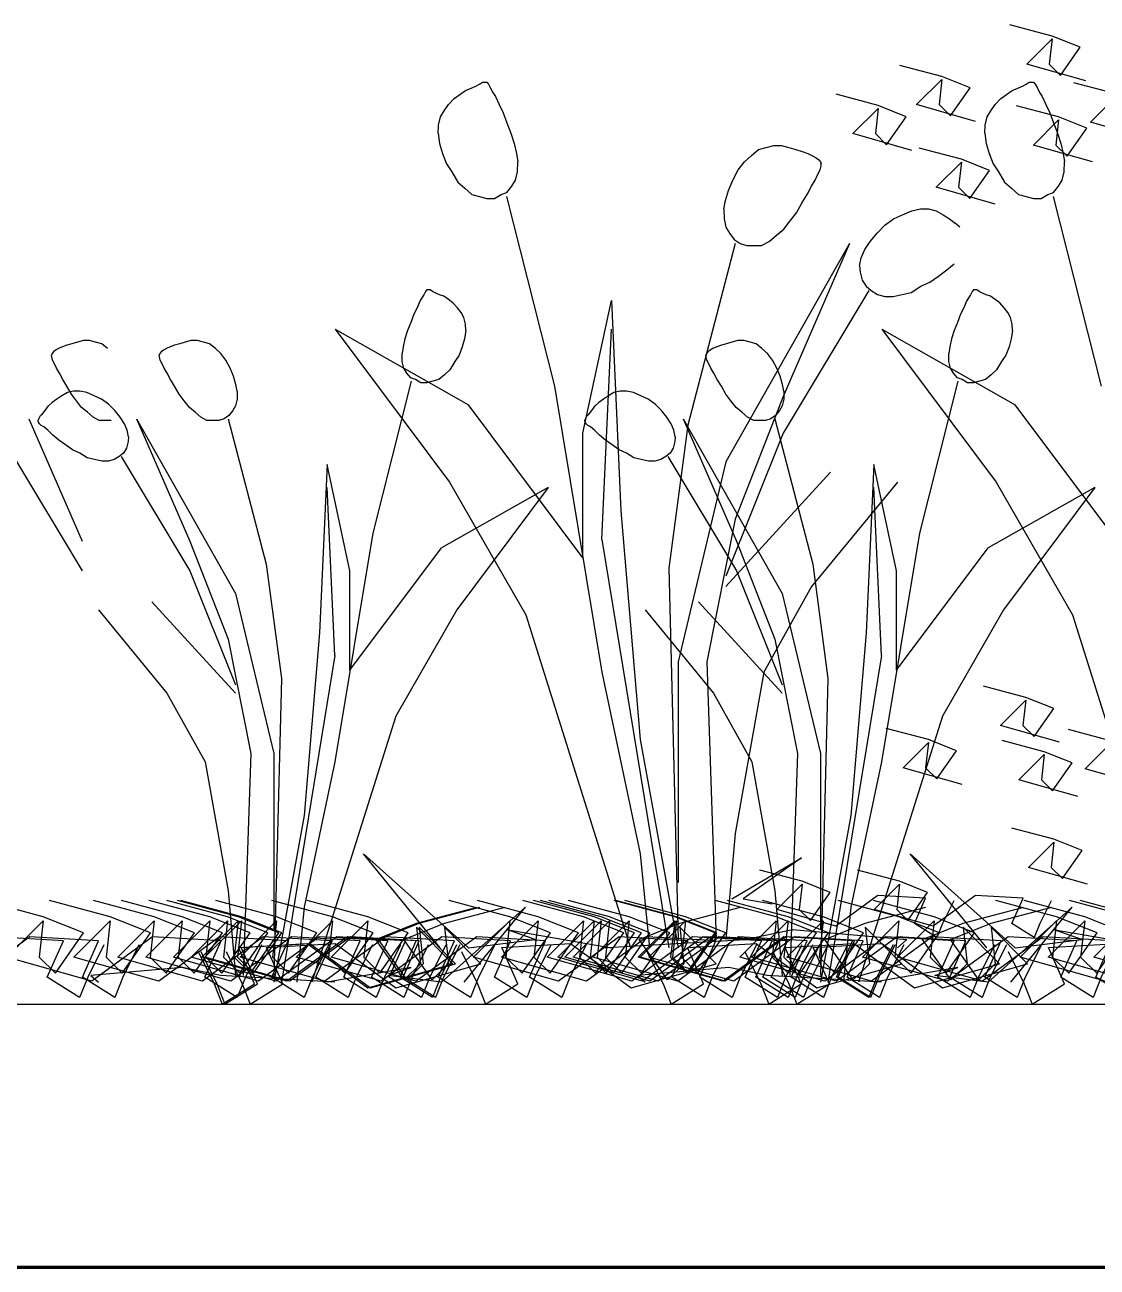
# Model space of a CAD drawing. Header units: metres. Extents: x -109 to 591, y -5 to 592.
# Drawn here: x 485.0222 to 485.4296, y 6.5749 to 7.0471 of the extents above; entities that cross this region are included whole.
import ezdxf

# ---------------------------------------------------------------- set-up
doc = ezdxf.new("R2010")
doc.units = ezdxf.units.M
doc.header["$LTSCALE"] = 0.03
doc.layers.add('Areas verdes', color=74, linetype='Continuous')
doc.layers.add('Muro', color=7, linetype='Continuous', lineweight=70)
doc.layers.add('Muro bajo', color=7, linetype='Continuous', lineweight=30)

msp = doc.modelspace()

# ---------------------------------------------------------------- linework, layer by layer
at = {"layer": 'Areas verdes', "color": 6, "linetype": 'Continuous'}
for p, q in [((485.18745, 7.02066), (485.18962, 7.02221)), ((485.18962, 7.02221), (485.19171, 7.02299)), ((485.19171, 7.02299), (485.1935, 7.02377)), ((485.1935, 7.02377), (485.19497, 7.02454)), ((485.19497, 7.02454), (485.19606, 7.02532)), ((485.19606, 7.02532), (485.19699, 7.02532)), ((485.19699, 7.02532), (485.19769, 7.02532)), ((485.19769, 7.02532), (485.19839, 7.02454)), ((485.19839, 7.02454), (485.19916, 7.02299)), ((485.19916, 7.02299), (485.20002, 7.02144)), ((485.39518, 7.02066), (485.39735, 7.02221)), ((485.39735, 7.02221), (485.39945, 7.02299)), ((485.39945, 7.02299), (485.40123, 7.02377)), ((485.40123, 7.02377), (485.40271, 7.02454)), ((485.40271, 7.02454), (485.40379, 7.02532)), ((485.40379, 7.02532), (485.40472, 7.02532)), ((485.40472, 7.02532), (485.40542, 7.02532)), ((485.40542, 7.02532), (485.40612, 7.02454)), ((485.40612, 7.02454), (485.4069, 7.02299)), ((485.4069, 7.02299), (485.40775, 7.02144)), ((485.18318, 7.01678), (485.18527, 7.01911)), ((485.18527, 7.01911), (485.18745, 7.02066)), ((485.20002, 7.02144), (485.20102, 7.01989)), ((485.20102, 7.01989), (485.20234, 7.01678)), ((485.39091, 7.01678), (485.39301, 7.01911)), ((485.39301, 7.01911), (485.39518, 7.02066)), ((485.40775, 7.02144), (485.40876, 7.01989)), ((485.40876, 7.01989), (485.41008, 7.01678)), ((485.18007, 7.01213), (485.18147, 7.01445)), ((485.18147, 7.01445), (485.18318, 7.01678)), ((485.20234, 7.01678), (485.2039, 7.01368)), ((485.2039, 7.01368), (485.20537, 7.0098)), ((485.38781, 7.01213), (485.3892, 7.01445)), ((485.3892, 7.01445), (485.39091, 7.01678)), ((485.41008, 7.01678), (485.41163, 7.01368)), ((485.41163, 7.01368), (485.4131, 7.0098)), ((485.17922, 7.00592), (485.17938, 7.00902)), ((485.17938, 7.00902), (485.18007, 7.01213)), ((485.20537, 7.0098), (485.20684, 7.00592)), ((485.38695, 7.00592), (485.38711, 7.00902)), ((485.38711, 7.00902), (485.38781, 7.01213)), ((485.4131, 7.0098), (485.41458, 7.00592)), ((485.17922, 7.00592), (485.17976, 7.00204)), ((485.20684, 7.00592), (485.20809, 7.00204)), ((485.38695, 7.00592), (485.3875, 7.00204)), ((485.41458, 7.00592), (485.41582, 7.00204)), ((485.17976, 7.00204), (485.18085, 6.99816)), ((485.18085, 6.99816), (485.1824, 6.99428)), ((485.20809, 7.00204), (485.20902, 6.99816)), ((485.20902, 6.99816), (485.20948, 6.99506)), ((485.29817, 6.99738), (485.30096, 6.99971)), ((485.30096, 6.99971), (485.30383, 7.00049)), ((485.30383, 7.00049), (485.30678, 7.00126)), ((485.30678, 7.00126), (485.30965, 7.00126)), ((485.30965, 7.00126), (485.31245, 7.00049)), ((485.31245, 7.00049), (485.31508, 6.99971)), ((485.31508, 6.99971), (485.31749, 6.99894)), ((485.31749, 6.99894), (485.31966, 6.99816)), ((485.31966, 6.99816), (485.32145, 6.99738)), ((485.3875, 7.00204), (485.38858, 6.99816)), ((485.38858, 6.99816), (485.39014, 6.99428)), ((485.41582, 7.00204), (485.41675, 6.99816)), ((485.41675, 6.99816), (485.41722, 6.99506)), ((485.1824, 6.99428), (485.18442, 6.99118)), ((485.2094, 6.99118), (485.20948, 6.99506)), ((485.2932, 6.99195), (485.29561, 6.99506)), ((485.29561, 6.99506), (485.29817, 6.99738)), ((485.32145, 6.99738), (485.32284, 6.99661)), ((485.32284, 6.99661), (485.32393, 6.99583)), ((485.32393, 6.99583), (485.32455, 6.99506)), ((485.32432, 6.99195), (485.32471, 6.99351)), ((485.32455, 6.99506), (485.32478, 6.99428)), ((485.32471, 6.99351), (485.32478, 6.99428)), ((485.39014, 6.99428), (485.39215, 6.99118)), ((485.41714, 6.99118), (485.41722, 6.99506)), ((485.18442, 6.99118), (485.18675, 6.9873)), ((485.20863, 6.98807), (485.2094, 6.99118)), ((485.29119, 6.98807), (485.2932, 6.99195)), ((485.32246, 6.98807), (485.32354, 6.9904)), ((485.32354, 6.9904), (485.32432, 6.99195)), ((485.39215, 6.99118), (485.39448, 6.9873)), ((485.41636, 6.98807), (485.41714, 6.99118)), ((485.18675, 6.9873), (485.18931, 6.98497)), ((485.18931, 6.98497), (485.19202, 6.98264)), ((485.20537, 6.98342), (485.20723, 6.98575)), ((485.20723, 6.98575), (485.20863, 6.98807)), ((485.28839, 6.98031), (485.28956, 6.98419)), ((485.28956, 6.98419), (485.29119, 6.98807)), ((485.31943, 6.98264), (485.32106, 6.98575)), ((485.32106, 6.98575), (485.32246, 6.98807)), ((485.39448, 6.9873), (485.39704, 6.98497)), ((485.39704, 6.98497), (485.39976, 6.98264)), ((485.4131, 6.98342), (485.41497, 6.98575)), ((485.41497, 6.98575), (485.41636, 6.98807)), ((485.19202, 6.98264), (485.19489, 6.98187)), ((485.19489, 6.98187), (485.19777, 6.98109)), ((485.19777, 6.98109), (485.20056, 6.98109)), ((485.20056, 6.98109), (485.20312, 6.98264)), ((485.20312, 6.98264), (485.20537, 6.98342)), ((485.28777, 6.97721), (485.28839, 6.98031)), ((485.31532, 6.97566), (485.31749, 6.97954)), ((485.31749, 6.97954), (485.31943, 6.98264)), ((485.39976, 6.98264), (485.40263, 6.98187)), ((485.40263, 6.98187), (485.4055, 6.98109)), ((485.4055, 6.98109), (485.40829, 6.98109)), ((485.40829, 6.98109), (485.41085, 6.98264)), ((485.41085, 6.98264), (485.4131, 6.98342)), ((485.28777, 6.97721), (485.28785, 6.97333)), ((485.31299, 6.97256), (485.31532, 6.97566)), ((485.35225, 6.97333), (485.35567, 6.97488)), ((485.35567, 6.97488), (485.35916, 6.97643)), ((485.35916, 6.97643), (485.36249, 6.97721)), ((485.36249, 6.97721), (485.3656, 6.97721)), ((485.3656, 6.97721), (485.36847, 6.97643)), ((485.36847, 6.97643), (485.37111, 6.97488)), ((485.37111, 6.97488), (485.37351, 6.97333)), ((485.28785, 6.97333), (485.28855, 6.97023)), ((485.28855, 6.97023), (485.28987, 6.9679)), ((485.31051, 6.96945), (485.31299, 6.97256)), ((485.34597, 6.9679), (485.34891, 6.971)), ((485.34891, 6.971), (485.35225, 6.97333)), ((485.37351, 6.97333), (485.37561, 6.97178)), ((485.37739, 6.97023), (485.37561, 6.97178)), ((485.28987, 6.9679), (485.29173, 6.96557)), ((485.29173, 6.96557), (485.29398, 6.96402)), ((485.305, 6.9648), (485.30779, 6.96712)), ((485.30779, 6.96712), (485.31051, 6.96945)), ((485.34341, 6.9648), (485.34597, 6.9679)), ((485.29398, 6.96402), (485.29654, 6.96324)), ((485.29654, 6.96324), (485.29926, 6.96324)), ((485.29926, 6.96324), (485.30213, 6.96324)), ((485.30213, 6.96324), (485.305, 6.9648)), ((485.33999, 6.95859), (485.34131, 6.96169)), ((485.34131, 6.96169), (485.34341, 6.9648)), ((485.33937, 6.95549), (485.33999, 6.95859)), ((485.3725, 6.95393), (485.3753, 6.95626)), ((485.33937, 6.95549), (485.3396, 6.95316)), ((485.3396, 6.95316), (485.34038, 6.95005)), ((485.36606, 6.94928), (485.3694, 6.95161)), ((485.3694, 6.95161), (485.3725, 6.95393)), ((485.17492, 6.94641), (485.17436, 6.94579)), ((485.17548, 6.94641), (485.17492, 6.94641)), ((485.17623, 6.94641), (485.17548, 6.94641)), ((485.1771, 6.94579), (485.17623, 6.94641)), ((485.34038, 6.95005), (485.34185, 6.94773)), ((485.34185, 6.94773), (485.34379, 6.94617)), ((485.34379, 6.94617), (485.3462, 6.94462)), ((485.359, 6.9454), (485.36257, 6.94773)), ((485.36257, 6.94773), (485.36606, 6.94928)), ((485.38266, 6.94641), (485.3821, 6.94579)), ((485.38322, 6.94641), (485.38266, 6.94641)), ((485.38396, 6.94641), (485.38322, 6.94641)), ((485.38483, 6.94579), (485.38396, 6.94641)), ((485.17225, 6.94206), (485.1712, 6.93958)), ((485.17306, 6.9433), (485.17225, 6.94206)), ((485.17374, 6.94454), (485.17306, 6.9433)), ((485.17436, 6.94579), (485.17374, 6.94454)), ((485.17828, 6.94516), (485.1771, 6.94579)), ((485.1797, 6.94454), (485.17828, 6.94516)), ((485.18138, 6.94392), (485.1797, 6.94454)), ((485.18312, 6.94268), (485.18138, 6.94392)), ((485.18485, 6.94144), (485.18312, 6.94268)), ((485.18653, 6.93958), (485.18485, 6.94144)), ((485.3462, 6.94462), (485.34899, 6.94385)), ((485.34899, 6.94385), (485.3521, 6.94385)), ((485.3521, 6.94385), (485.35551, 6.94462)), ((485.35551, 6.94462), (485.359, 6.9454)), ((485.37999, 6.94206), (485.37893, 6.93958)), ((485.38079, 6.9433), (485.37999, 6.94206)), ((485.38148, 6.94454), (485.38079, 6.9433)), ((485.3821, 6.94579), (485.38148, 6.94454)), ((485.38601, 6.94516), (485.38483, 6.94579)), ((485.38744, 6.94454), (485.38601, 6.94516)), ((485.38911, 6.94392), (485.38744, 6.94454)), ((485.39085, 6.94268), (485.38911, 6.94392)), ((485.39259, 6.94144), (485.39085, 6.94268)), ((485.39426, 6.93958), (485.39259, 6.94144)), ((485.16996, 6.93709), (485.16878, 6.93399)), ((485.1712, 6.93958), (485.16996, 6.93709)), ((485.1879, 6.93772), (485.18653, 6.93958)), ((485.18901, 6.93585), (485.1879, 6.93772)), ((485.37769, 6.93709), (485.37651, 6.93399)), ((485.37893, 6.93958), (485.37769, 6.93709)), ((485.39563, 6.93772), (485.39426, 6.93958)), ((485.39675, 6.93585), (485.39563, 6.93772)), ((485.16878, 6.93399), (485.1676, 6.93089)), ((485.18957, 6.93337), (485.18901, 6.93585)), ((485.1897, 6.93089), (485.18957, 6.93337)), ((485.37651, 6.93399), (485.37533, 6.93089)), ((485.39731, 6.93337), (485.39675, 6.93585)), ((485.39743, 6.93089), (485.39731, 6.93337)), ((485.16661, 6.92778), (485.16586, 6.92468)), ((485.1676, 6.93089), (485.16661, 6.92778)), ((485.18926, 6.92778), (485.18839, 6.92468)), ((485.1897, 6.93089), (485.18926, 6.92778)), ((485.37434, 6.92778), (485.37359, 6.92468)), ((485.37533, 6.93089), (485.37434, 6.92778)), ((485.397, 6.92778), (485.39613, 6.92468)), ((485.39743, 6.93089), (485.397, 6.92778)), ((485.03299, 6.92282), (485.03249, 6.9222)), ((485.03386, 6.92344), (485.03299, 6.92282)), ((485.03497, 6.92406), (485.03386, 6.92344)), ((485.0364, 6.92468), (485.03497, 6.92406)), ((485.03814, 6.9253), (485.0364, 6.92468)), ((485.04006, 6.92592), (485.03814, 6.9253)), ((485.04217, 6.92654), (485.04006, 6.92592)), ((485.04441, 6.92716), (485.04217, 6.92654)), ((485.0467, 6.92716), (485.04441, 6.92716)), ((485.04906, 6.92654), (485.0467, 6.92716)), ((485.05136, 6.92592), (485.04906, 6.92654)), ((485.05359, 6.92406), (485.05136, 6.92592)), ((485.07393, 6.92282), (485.07343, 6.9222)), ((485.0748, 6.92344), (485.07393, 6.92282)), ((485.07592, 6.92406), (485.0748, 6.92344)), ((485.07734, 6.92468), (485.07592, 6.92406)), ((485.07908, 6.9253), (485.07734, 6.92468)), ((485.08101, 6.92592), (485.07908, 6.9253)), ((485.08312, 6.92654), (485.08101, 6.92592)), ((485.08535, 6.92716), (485.08312, 6.92654)), ((485.08765, 6.92716), (485.08535, 6.92716)), ((485.09001, 6.92654), (485.08765, 6.92716)), ((485.0923, 6.92592), (485.09001, 6.92654)), ((485.09454, 6.92406), (485.0923, 6.92592)), ((485.09659, 6.9222), (485.09454, 6.92406)), ((485.16586, 6.92468), (485.16549, 6.9222)), ((485.18839, 6.92468), (485.18715, 6.92158)), ((485.28166, 6.92282), (485.28117, 6.9222)), ((485.28253, 6.92344), (485.28166, 6.92282)), ((485.28365, 6.92406), (485.28253, 6.92344)), ((485.28508, 6.92468), (485.28365, 6.92406)), ((485.28682, 6.9253), (485.28508, 6.92468)), ((485.28874, 6.92592), (485.28682, 6.9253)), ((485.29085, 6.92654), (485.28874, 6.92592)), ((485.29308, 6.92716), (485.29085, 6.92654)), ((485.29538, 6.92716), (485.29308, 6.92716)), ((485.29774, 6.92654), (485.29538, 6.92716)), ((485.30004, 6.92592), (485.29774, 6.92654)), ((485.30227, 6.92406), (485.30004, 6.92592)), ((485.30432, 6.9222), (485.30227, 6.92406)), ((485.37359, 6.92468), (485.37322, 6.9222)), ((485.39613, 6.92468), (485.39489, 6.92158)), ((485.03249, 6.9222), (485.0323, 6.92158)), ((485.03237, 6.92096), (485.0323, 6.92158)), ((485.03268, 6.91971), (485.03237, 6.92096)), ((485.0333, 6.91847), (485.03268, 6.91971)), ((485.03417, 6.91661), (485.0333, 6.91847)), ((485.07343, 6.9222), (485.07325, 6.92158)), ((485.07331, 6.92096), (485.07325, 6.92158)), ((485.07362, 6.91971), (485.07331, 6.92096)), ((485.07424, 6.91847), (485.07362, 6.91971)), ((485.07511, 6.91661), (485.07424, 6.91847)), ((485.09851, 6.91971), (485.09659, 6.9222)), ((485.10012, 6.91661), (485.09851, 6.91971)), ((485.16555, 6.91909), (485.16549, 6.9222)), ((485.16617, 6.91661), (485.16555, 6.91909)), ((485.18554, 6.91909), (485.18368, 6.91599)), ((485.18715, 6.92158), (485.18554, 6.91909)), ((485.28117, 6.9222), (485.28098, 6.92158)), ((485.28104, 6.92096), (485.28098, 6.92158)), ((485.28135, 6.91971), (485.28104, 6.92096)), ((485.28197, 6.91847), (485.28135, 6.91971)), ((485.28284, 6.91661), (485.28197, 6.91847)), ((485.30624, 6.91971), (485.30432, 6.9222)), ((485.30786, 6.91661), (485.30624, 6.91971)), ((485.37328, 6.91909), (485.37322, 6.9222)), ((485.3739, 6.91661), (485.37328, 6.91909)), ((485.39327, 6.91909), (485.39141, 6.91599)), ((485.39489, 6.92158), (485.39327, 6.91909)), ((485.03528, 6.91475), (485.03417, 6.91661)), ((485.03659, 6.91227), (485.03528, 6.91475)), ((485.07623, 6.91475), (485.07511, 6.91661)), ((485.07753, 6.91227), (485.07623, 6.91475)), ((485.10143, 6.91351), (485.10012, 6.91661)), ((485.10236, 6.9104), (485.10143, 6.91351)), ((485.16729, 6.91475), (485.16617, 6.91661)), ((485.16878, 6.91289), (485.16729, 6.91475)), ((485.18163, 6.91413), (485.17945, 6.91227)), ((485.18368, 6.91599), (485.18163, 6.91413)), ((485.28396, 6.91475), (485.28284, 6.91661)), ((485.28526, 6.91227), (485.28396, 6.91475)), ((485.30916, 6.91351), (485.30786, 6.91661)), ((485.31009, 6.9104), (485.30916, 6.91351)), ((485.37502, 6.91475), (485.3739, 6.91661)), ((485.37651, 6.91289), (485.37502, 6.91475)), ((485.38936, 6.91413), (485.38719, 6.91227)), ((485.39141, 6.91599), (485.38936, 6.91413)), ((485.03814, 6.90978), (485.03659, 6.91227)), ((485.03988, 6.90668), (485.03814, 6.90978)), ((485.07908, 6.90978), (485.07753, 6.91227)), ((485.08082, 6.90668), (485.07908, 6.90978)), ((485.10286, 6.90792), (485.10236, 6.9104)), ((485.17058, 6.91227), (485.16878, 6.91289)), ((485.17263, 6.91102), (485.17058, 6.91227)), ((485.17486, 6.91102), (485.17263, 6.91102)), ((485.17716, 6.91164), (485.17486, 6.91102)), ((485.17945, 6.91227), (485.17716, 6.91164)), ((485.28682, 6.90978), (485.28526, 6.91227)), ((485.28855, 6.90668), (485.28682, 6.90978)), ((485.31059, 6.90792), (485.31009, 6.9104)), ((485.37831, 6.91227), (485.37651, 6.91289)), ((485.38036, 6.91102), (485.37831, 6.91227)), ((485.38259, 6.91102), (485.38036, 6.91102)), ((485.38489, 6.91164), (485.38259, 6.91102)), ((485.38719, 6.91227), (485.38489, 6.91164)), ((485.03426, 6.90482), (485.03259, 6.90357)), ((485.03619, 6.90606), (485.03426, 6.90482)), ((485.0383, 6.9073), (485.03619, 6.90606)), ((485.0406, 6.90792), (485.0383, 6.9073)), ((485.04174, 6.9042), (485.03988, 6.90668)), ((485.04308, 6.90792), (485.0406, 6.90792)), ((485.04373, 6.90171), (485.04174, 6.9042)), ((485.04575, 6.9073), (485.04308, 6.90792)), ((485.04854, 6.90606), (485.04575, 6.9073)), ((485.05127, 6.90482), (485.04854, 6.90606)), ((485.05394, 6.90295), (485.05127, 6.90482)), ((485.08268, 6.9042), (485.08082, 6.90668)), ((485.08467, 6.90171), (485.08268, 6.9042)), ((485.10279, 6.90482), (485.10223, 6.90233)), ((485.10286, 6.90792), (485.10279, 6.90482)), ((485.242, 6.90482), (485.24032, 6.90357)), ((485.24392, 6.90606), (485.242, 6.90482)), ((485.24603, 6.9073), (485.24392, 6.90606)), ((485.24833, 6.90792), (485.24603, 6.9073)), ((485.25081, 6.90792), (485.24833, 6.90792)), ((485.25348, 6.9073), (485.25081, 6.90792)), ((485.25627, 6.90606), (485.25348, 6.9073)), ((485.25901, 6.90482), (485.25627, 6.90606)), ((485.26168, 6.90295), (485.25901, 6.90482)), ((485.29042, 6.9042), (485.28855, 6.90668)), ((485.2924, 6.90171), (485.29042, 6.9042)), ((485.31053, 6.90482), (485.30997, 6.90233)), ((485.31059, 6.90792), (485.31053, 6.90482)), ((485.02806, 6.89861), (485.02886, 6.89923)), ((485.02886, 6.89923), (485.02986, 6.90047)), ((485.02986, 6.90047), (485.03116, 6.90233)), ((485.03116, 6.90233), (485.03259, 6.90357)), ((485.0459, 6.89985), (485.04373, 6.90171)), ((485.04813, 6.89799), (485.0459, 6.89985)), ((485.0563, 6.90047), (485.05394, 6.90295)), ((485.05835, 6.89799), (485.0563, 6.90047)), ((485.08684, 6.89985), (485.08467, 6.90171)), ((485.08908, 6.89799), (485.08684, 6.89985)), ((485.10118, 6.90047), (485.09969, 6.89861)), ((485.10223, 6.90233), (485.10118, 6.90047)), ((485.23579, 6.89861), (485.2366, 6.89923)), ((485.2366, 6.89923), (485.23759, 6.90047)), ((485.23759, 6.90047), (485.23889, 6.90233)), ((485.23889, 6.90233), (485.24032, 6.90357)), ((485.26403, 6.90047), (485.26168, 6.90295)), ((485.26608, 6.89799), (485.26403, 6.90047)), ((485.29457, 6.89985), (485.2924, 6.90171)), ((485.29681, 6.89799), (485.29457, 6.89985)), ((485.30891, 6.90047), (485.30742, 6.89861)), ((485.30997, 6.90233), (485.30891, 6.90047)), ((485.02725, 6.89675), (485.0275, 6.89737)), ((485.02731, 6.89613), (485.02725, 6.89675)), ((485.02768, 6.89551), (485.02731, 6.89613)), ((485.0275, 6.89737), (485.02806, 6.89861)), ((485.02837, 6.89488), (485.02768, 6.89551)), ((485.02942, 6.89426), (485.02837, 6.89488)), ((485.03091, 6.89302), (485.02942, 6.89426)), ((485.05043, 6.89675), (485.04813, 6.89799)), ((485.05273, 6.89675), (485.05043, 6.89675)), ((485.0549, 6.89675), (485.05273, 6.89675)), ((485.06002, 6.89551), (485.05835, 6.89799)), ((485.06108, 6.89302), (485.06002, 6.89551)), ((485.09137, 6.89675), (485.08908, 6.89799)), ((485.09367, 6.89675), (485.09137, 6.89675)), ((485.09584, 6.89675), (485.09367, 6.89675)), ((485.09789, 6.89737), (485.09584, 6.89675)), ((485.09969, 6.89861), (485.09789, 6.89737)), ((485.23498, 6.89675), (485.23523, 6.89737)), ((485.23505, 6.89613), (485.23498, 6.89675)), ((485.23542, 6.89551), (485.23505, 6.89613)), ((485.23523, 6.89737), (485.23579, 6.89861)), ((485.2361, 6.89488), (485.23542, 6.89551)), ((485.23716, 6.89426), (485.2361, 6.89488)), ((485.23865, 6.89302), (485.23716, 6.89426)), ((485.26776, 6.89551), (485.26608, 6.89799)), ((485.26881, 6.89302), (485.26776, 6.89551)), ((485.29911, 6.89675), (485.29681, 6.89799)), ((485.3014, 6.89675), (485.29911, 6.89675)), ((485.30358, 6.89675), (485.3014, 6.89675)), ((485.30562, 6.89737), (485.30358, 6.89675)), ((485.30742, 6.89861), (485.30562, 6.89737)), ((485.03284, 6.89116), (485.03091, 6.89302)), ((485.03507, 6.8893), (485.03284, 6.89116)), ((485.06158, 6.89054), (485.06108, 6.89302)), ((485.06158, 6.89054), (485.06139, 6.88868)), ((485.24057, 6.89116), (485.23865, 6.89302)), ((485.2428, 6.8893), (485.24057, 6.89116)), ((485.26931, 6.89054), (485.26881, 6.89302)), ((485.26931, 6.89054), (485.26912, 6.88868)), ((485.03755, 6.88744), (485.03507, 6.8893)), ((485.04022, 6.88557), (485.03755, 6.88744)), ((485.04302, 6.88433), (485.04022, 6.88557)), ((485.06077, 6.88619), (485.05959, 6.88433)), ((485.06139, 6.88868), (485.06077, 6.88619)), ((485.24529, 6.88744), (485.2428, 6.8893)), ((485.24796, 6.88557), (485.24529, 6.88744)), ((485.25075, 6.88433), (485.24796, 6.88557)), ((485.2685, 6.88619), (485.26732, 6.88433)), ((485.26912, 6.88868), (485.2685, 6.88619)), ((485.04587, 6.88247), (485.04302, 6.88433)), ((485.04866, 6.88185), (485.04587, 6.88247)), ((485.0514, 6.88123), (485.04866, 6.88185)), ((485.05388, 6.88123), (485.0514, 6.88123)), ((485.05611, 6.88185), (485.05388, 6.88123)), ((485.05804, 6.88309), (485.05611, 6.88185)), ((485.05959, 6.88433), (485.05804, 6.88309)), ((485.25361, 6.88247), (485.25075, 6.88433)), ((485.2564, 6.88185), (485.25361, 6.88247)), ((485.25913, 6.88123), (485.2564, 6.88185)), ((485.26161, 6.88123), (485.25913, 6.88123)), ((485.26385, 6.88185), (485.26161, 6.88123)), ((485.26577, 6.88309), (485.26385, 6.88185)), ((485.26732, 6.88433), (485.26577, 6.88309))]:
    msp.add_line(p, q, dxfattribs=at)
at = {"layer": 'Areas verdes', "linetype": 'Continuous'}
for p, q in [((485.20521, 6.98187), (485.22337, 6.90971)), ((485.41295, 6.98187), (485.4311, 6.90971)), ((485.29212, 6.96402), (485.27404, 6.89496)), ((485.33557, 6.96402), (485.28855, 6.881)), ((485.33557, 6.96402), (485.31027, 6.90583)), ((485.34286, 6.94617), (485.31027, 6.89186)), ((485.23423, 6.89186), (485.2451, 6.94229)), ((485.2451, 6.94229), (485.24867, 6.86237)), ((485.14004, 6.93143), (485.19078, 6.90272)), ((485.14004, 6.93143), (485.18349, 6.87324)), ((485.24145, 6.85151), (485.2451, 6.93143)), ((485.34777, 6.93143), (485.39852, 6.90272)), ((485.34777, 6.93143), (485.39122, 6.87324)), ((485.1689, 6.91164), (485.15438, 6.85392)), ((485.22337, 6.90971), (485.24145, 6.80108)), ((485.37664, 6.91164), (485.36211, 6.85392)), ((485.31027, 6.90583), (485.29212, 6.85927)), ((485.23423, 6.84453), (485.19078, 6.90272)), ((485.44197, 6.84453), (485.39852, 6.90272)), ((485.02368, 6.89737), (485.04391, 6.85081)), ((485.06462, 6.89737), (485.08485, 6.85081)), ((485.06462, 6.89737), (485.10223, 6.83095)), ((485.09938, 6.89737), (485.11384, 6.84212)), ((485.27404, 6.89496), (485.26682, 6.84065)), ((485.27235, 6.89737), (485.29259, 6.85081)), ((485.27235, 6.89737), (485.30997, 6.83095)), ((485.30711, 6.89737), (485.32158, 6.84212)), ((485.23423, 6.84453), (485.23423, 6.89186)), ((485.31027, 6.89186), (485.28855, 6.83754)), ((485.01784, 6.88309), (485.04391, 6.83964)), ((485.05878, 6.88309), (485.08485, 6.83964)), ((485.137, 6.87999), (485.13414, 6.81605)), ((485.14569, 6.83964), (485.137, 6.87999)), ((485.26652, 6.88309), (485.29259, 6.83964)), ((485.28855, 6.881), (485.27039, 6.80496)), ((485.34473, 6.87999), (485.34187, 6.81605)), ((485.35342, 6.83964), (485.34473, 6.87999)), ((485.28855, 6.83367), (485.32835, 6.87712)), ((485.13991, 6.80736), (485.137, 6.8713)), ((485.22104, 6.8713), (485.18045, 6.84833)), ((485.18349, 6.87324), (485.21251, 6.8228)), ((485.22104, 6.8713), (485.18628, 6.82474)), ((485.35373, 6.87324), (485.32114, 6.83367)), ((485.34765, 6.80736), (485.34473, 6.8713)), ((485.42878, 6.8713), (485.38818, 6.84833)), ((485.39122, 6.87324), (485.42024, 6.8228)), ((485.42878, 6.8713), (485.39402, 6.82474)), ((485.24867, 6.86237), (485.25596, 6.77547)), ((485.29212, 6.85927), (485.28125, 6.80496)), ((485.15438, 6.85392), (485.13991, 6.76701)), ((485.36211, 6.85392), (485.34765, 6.76701)), ((485.08485, 6.85081), (485.09938, 6.81357)), ((485.14569, 6.80177), (485.18045, 6.84833)), ((485.24145, 6.85151), (485.26682, 6.69633)), ((485.29259, 6.85081), (485.30711, 6.81357)), ((485.35342, 6.80177), (485.38818, 6.84833)), ((485.08485, 6.83964), (485.10223, 6.79619)), ((485.11384, 6.84212), (485.11962, 6.79867)), ((485.14569, 6.80177), (485.14569, 6.83964)), ((485.26682, 6.84065), (485.27039, 6.69943)), ((485.29259, 6.83964), (485.30997, 6.79619)), ((485.32158, 6.84212), (485.32735, 6.79867)), ((485.35342, 6.80177), (485.35342, 6.83964)), ((485.32114, 6.83367), (485.30298, 6.80108)), ((485.10223, 6.83095), (485.11676, 6.77012)), ((485.30997, 6.83095), (485.32449, 6.77012)), ((485.05009, 6.82474), (485.07616, 6.79308)), ((485.10223, 6.79308), (485.07039, 6.82784)), ((485.18628, 6.82474), (485.16307, 6.78439)), ((485.25783, 6.82474), (485.2839, 6.79308)), ((485.30997, 6.79308), (485.27812, 6.82784)), ((485.39402, 6.82474), (485.3708, 6.78439)), ((485.21251, 6.8228), (485.25231, 6.69633)), ((485.42024, 6.8228), (485.46005, 6.69633)), ((485.13414, 6.81605), (485.12831, 6.74653)), ((485.34187, 6.81605), (485.33604, 6.74653)), ((485.09938, 6.81357), (485.10807, 6.77012)), ((485.30711, 6.81357), (485.3158, 6.77012)), ((485.13991, 6.80736), (485.11962, 6.68321)), ((485.27039, 6.80496), (485.27039, 6.72116)), ((485.28125, 6.80496), (485.2849, 6.69943)), ((485.34765, 6.80736), (485.32735, 6.68321)), ((485.24145, 6.80108), (485.25596, 6.73202)), ((485.30298, 6.80108), (485.29212, 6.73978)), ((485.11962, 6.79867), (485.11676, 6.6857)), ((485.32735, 6.79867), (485.32449, 6.6857)), ((485.07616, 6.79308), (485.09069, 6.76701)), ((485.2839, 6.79308), (485.29842, 6.76701)), ((485.16307, 6.78439), (485.13122, 6.68321)), ((485.3708, 6.78439), (485.33896, 6.68321)), ((485.25596, 6.77547), (485.27039, 6.69633)), ((485.09069, 6.76701), (485.09938, 6.71797)), ((485.10807, 6.77012), (485.10515, 6.6857)), ((485.11676, 6.77012), (485.11676, 6.70308)), ((485.13991, 6.76701), (485.12831, 6.71177)), ((485.29842, 6.76701), (485.30711, 6.71797)), ((485.3158, 6.77012), (485.31289, 6.6857)), ((485.32449, 6.77012), (485.32449, 6.70308)), ((485.34765, 6.76701), (485.33604, 6.71177)), ((485.12831, 6.74653), (485.11676, 6.68321)), ((485.33604, 6.74653), (485.32449, 6.68321)), ((485.29212, 6.73978), (485.28855, 6.69943)), ((485.1509, 6.73202), (485.19078, 6.69633)), ((485.17992, 6.69633), (485.1509, 6.73202)), ((485.25596, 6.73202), (485.25953, 6.69633)), ((485.29077, 6.71492), (485.31723, 6.73051)), ((485.31723, 6.73051), (485.29517, 6.71492)), ((485.35863, 6.73202), (485.39852, 6.69633)), ((485.38765, 6.69633), (485.35863, 6.73202)), ((485.09938, 6.71797), (485.10223, 6.6857)), ((485.29517, 6.71492), (485.30617, 6.71303)), ((485.30711, 6.71797), (485.30997, 6.6857)), ((485.12831, 6.71177), (485.12545, 6.68321)), ((485.21235, 6.71177), (485.18045, 6.68321)), ((485.18914, 6.68321), (485.21235, 6.71177)), ((485.33604, 6.71177), (485.33318, 6.68321)), ((485.42009, 6.71177), (485.38818, 6.68321)), ((485.39687, 6.68321), (485.42009, 6.71177)), ((485.20521, 6.70331), (485.2451, 6.69633)), ((485.21608, 6.69943), (485.20521, 6.70331)), ((485.29576, 6.69943), (485.31384, 6.70331)), ((485.31384, 6.70331), (485.35729, 6.69943)), ((485.41295, 6.70331), (485.45283, 6.69633)), ((485.42381, 6.69943), (485.41295, 6.70331)), ((485.19078, 6.69633), (485.21608, 6.69943)), ((485.24145, 6.69633), (485.29576, 6.69943)), ((485.35729, 6.69943), (485.35373, 6.69633)), ((485.39852, 6.69633), (485.42381, 6.69943)), ((485.082, 6.6888), (485.04724, 6.6857)), ((485.09646, 6.6857), (485.082, 6.6888)), ((485.1689, 6.6888), (485.137, 6.68321)), ((485.16021, 6.6857), (485.1689, 6.6888)), ((485.28973, 6.6888), (485.25497, 6.6857)), ((485.3042, 6.6857), (485.28973, 6.6888)), ((485.37664, 6.6888), (485.34473, 6.68321)), ((485.36795, 6.6857), (485.37664, 6.6888)), ((485.04724, 6.6857), (485.05009, 6.68321)), ((485.13991, 6.68321), (485.09646, 6.6857)), ((485.18045, 6.68321), (485.16021, 6.6857)), ((485.25497, 6.6857), (485.25783, 6.68321)), ((485.34765, 6.68321), (485.3042, 6.6857)), ((485.38818, 6.68321), (485.36795, 6.6857))]:
    msp.add_line(p, q, dxfattribs=at)
at = {"layer": 'Areas verdes'}
for points in [[(485.42529, 7.02578), (485.40288, 7.03218), (485.41249, 7.04178), (485.41142, 7.03218), (485.41569, 7.02791), (485.42316, 7.03858), (485.41249, 7.04284), (485.39648, 7.04711)], [(485.38344, 7.01038), (485.36103, 7.01677), (485.37064, 7.02637), (485.36957, 7.01677), (485.37384, 7.01251), (485.38131, 7.02317), (485.37064, 7.02744), (485.35463, 7.0317)], [(485.44952, 7.00377), (485.42711, 7.01017), (485.43672, 7.01977), (485.43565, 7.01017), (485.43992, 7.00591), (485.44739, 7.01657), (485.43672, 7.02083), (485.42071, 7.0251)], [(485.35921, 6.99937), (485.33681, 7.00577), (485.34641, 7.01536), (485.34534, 7.00577), (485.34961, 7.0015), (485.35708, 7.01217), (485.34641, 7.01643), (485.3304, 7.0207)], [(485.4278, 6.99502), (485.40539, 7.00142), (485.41499, 7.01101), (485.41393, 7.00142), (485.41819, 6.99715), (485.42566, 7.00781), (485.41499, 7.01208), (485.39899, 7.01634)], [(485.39082, 6.97895), (485.36841, 6.98535), (485.37802, 6.99495), (485.37695, 6.98535), (485.38122, 6.98109), (485.38869, 6.99175), (485.37802, 6.99601), (485.36201, 7.00028)], [(485.4153, 6.77442), (485.39289, 6.78081), (485.40249, 6.79041), (485.40143, 6.78081), (485.4057, 6.77655), (485.41317, 6.78721), (485.40249, 6.79148), (485.38649, 6.79574)], [(485.37832, 6.75835), (485.35591, 6.76475), (485.36552, 6.77435), (485.36445, 6.76475), (485.36872, 6.76048), (485.37619, 6.77115), (485.36552, 6.77541), (485.34951, 6.77968)], [(485.44754, 6.75794), (485.42513, 6.76434), (485.43473, 6.77393), (485.43366, 6.76434), (485.43793, 6.76007), (485.4454, 6.77073), (485.43473, 6.775), (485.41873, 6.77926)], [(485.42231, 6.75377), (485.3999, 6.76016), (485.4095, 6.76976), (485.40844, 6.76016), (485.4127, 6.7559), (485.42017, 6.76656), (485.4095, 6.77083), (485.3935, 6.77509)], [(485.42601, 6.72046), (485.4036, 6.72685), (485.41321, 6.73645), (485.41214, 6.72685), (485.41641, 6.72259), (485.42388, 6.73325), (485.41321, 6.73752), (485.3972, 6.74178)], [(485.37513, 6.71409), (485.37086, 6.70556), (485.36873, 6.70023), (485.36019, 6.70556), (485.36446, 6.71516), (485.34632, 6.71622), (485.33031, 6.7045), (485.3079, 6.71089), (485.3175, 6.72049), (485.31644, 6.71089), (485.32071, 6.70663), (485.32818, 6.71729), (485.3175, 6.72156), (485.3015, 6.72582)], [(485.41215, 6.71409), (485.40788, 6.70556), (485.40575, 6.70023), (485.39721, 6.70556), (485.40148, 6.71516), (485.38334, 6.71622), (485.36733, 6.7045), (485.34493, 6.71089), (485.35453, 6.72049), (485.35346, 6.71089), (485.35773, 6.70663), (485.3652, 6.71729), (485.35453, 6.72156), (485.33852, 6.72582)], [(485.05219, 6.69737), (485.04604, 6.68509), (485.04297, 6.67741), (485.03067, 6.68509), (485.03682, 6.69891), (485.0107, 6.70044), (484.98765, 6.68355), (484.95538, 6.69276), (484.96921, 6.70658), (484.96767, 6.69276), (484.97382, 6.68662), (484.98458, 6.70198), (484.96921, 6.70812), (484.94616, 6.71426)], [(485.06552, 6.69737), (485.05937, 6.68509), (485.0563, 6.67741), (485.04401, 6.68509), (485.05015, 6.69891), (485.02403, 6.70044), (485.00098, 6.68355), (484.96871, 6.69276), (484.98254, 6.70658), (484.981, 6.69276), (484.98715, 6.68662), (484.99791, 6.70198), (484.98254, 6.70812), (484.95949, 6.71426)], [(485.11211, 6.69737), (485.10596, 6.68509), (485.10289, 6.67741), (485.0906, 6.68509), (485.09674, 6.69891), (485.07062, 6.70044), (485.04757, 6.68355), (485.0153, 6.69276), (485.02913, 6.70658), (485.02759, 6.69276), (485.03374, 6.68662), (485.0445, 6.70198), (485.02913, 6.70812), (485.00608, 6.71426)], [(485.13756, 6.69737), (485.13141, 6.68509), (485.12834, 6.67741), (485.11605, 6.68509), (485.12219, 6.69891), (485.09607, 6.70044), (485.07302, 6.68355), (485.04075, 6.69276), (485.05458, 6.70658), (485.05304, 6.69276), (485.05919, 6.68662), (485.06995, 6.70198), (485.05458, 6.70812), (485.03153, 6.71426)], [(485.15425, 6.69737), (485.1481, 6.68509), (485.14503, 6.67741), (485.13274, 6.68509), (485.13888, 6.69891), (485.11276, 6.70044), (485.08971, 6.68355), (485.05744, 6.69276), (485.07127, 6.70658), (485.06974, 6.69276), (485.07588, 6.68662), (485.08664, 6.70198), (485.07127, 6.70812), (485.04822, 6.71426)], [(485.16492, 6.69737), (485.15877, 6.68509), (485.1557, 6.67741), (485.14341, 6.68509), (485.14955, 6.69891), (485.12343, 6.70044), (485.10038, 6.68355), (485.06811, 6.69276), (485.08194, 6.70658), (485.0804, 6.69276), (485.08655, 6.68662), (485.09731, 6.70198), (485.08194, 6.70812), (485.05889, 6.71426)], [(485.17543, 6.69737), (485.16928, 6.68509), (485.16621, 6.67741), (485.15392, 6.68509), (485.16006, 6.69891), (485.13394, 6.70044), (485.11089, 6.68355), (485.07862, 6.69276), (485.09245, 6.70658), (485.09092, 6.69276), (485.09706, 6.68662), (485.10782, 6.70198), (485.09245, 6.70812), (485.0694, 6.71426)], [(485.18216, 6.69737), (485.17602, 6.68509), (485.17294, 6.67741), (485.16065, 6.68509), (485.1668, 6.69891), (485.14067, 6.70044), (485.11763, 6.68355), (485.08536, 6.69276), (485.09919, 6.70658), (485.09765, 6.69276), (485.1038, 6.68662), (485.11455, 6.70198), (485.09919, 6.70812), (485.07614, 6.71426)], [(485.18624, 6.69737), (485.18009, 6.68509), (485.17702, 6.67741), (485.16473, 6.68509), (485.17087, 6.69891), (485.14475, 6.70044), (485.1217, 6.68355), (485.08943, 6.69276), (485.10326, 6.70658), (485.10172, 6.69276), (485.10787, 6.68662), (485.11863, 6.70198), (485.10326, 6.70812), (485.08021, 6.71426)], [(485.18741, 6.69737), (485.18126, 6.68509), (485.17819, 6.67741), (485.1659, 6.68509), (485.17205, 6.69891), (485.14592, 6.70044), (485.12287, 6.68355), (485.0906, 6.69276), (485.10443, 6.70658), (485.1029, 6.69276), (485.10904, 6.68662), (485.1198, 6.70198), (485.10443, 6.70812), (485.08138, 6.71426)], [(485.08796, 6.69487), (485.0941, 6.68258), (485.09718, 6.67491), (485.10947, 6.68258), (485.10332, 6.6964), (485.12944, 6.69794), (485.15249, 6.68105), (485.18476, 6.69026), (485.17093, 6.70408), (485.17247, 6.69026), (485.16632, 6.68412), (485.15557, 6.69947), (485.17093, 6.70561), (485.19398, 6.71175)], [(485.08899, 6.69487), (485.09513, 6.68258), (485.0982, 6.67491), (485.1105, 6.68258), (485.10435, 6.6964), (485.13047, 6.69794), (485.15352, 6.68105), (485.18579, 6.69026), (485.17196, 6.70408), (485.1735, 6.69026), (485.16735, 6.68412), (485.1566, 6.69947), (485.17196, 6.70561), (485.19501, 6.71175)], [(485.20074, 6.69737), (485.1946, 6.68509), (485.19152, 6.67741), (485.17923, 6.68509), (485.18538, 6.69891), (485.15925, 6.70044), (485.13621, 6.68355), (485.10394, 6.69276), (485.11777, 6.70658), (485.11623, 6.69276), (485.12238, 6.68662), (485.13313, 6.70198), (485.11777, 6.70812), (485.09472, 6.71426)], [(485.09862, 6.69487), (485.10476, 6.68258), (485.10783, 6.67491), (485.12013, 6.68258), (485.11398, 6.6964), (485.1401, 6.69794), (485.16315, 6.68105), (485.19542, 6.69026), (485.18159, 6.70408), (485.18313, 6.69026), (485.17698, 6.68412), (485.16623, 6.69947), (485.18159, 6.70561), (485.20464, 6.71175)], [(485.22209, 6.69737), (485.21594, 6.68509), (485.21287, 6.67741), (485.20057, 6.68509), (485.20672, 6.69891), (485.1806, 6.70044), (485.15755, 6.68355), (485.12528, 6.69276), (485.13911, 6.70658), (485.13757, 6.69276), (485.14372, 6.68662), (485.15448, 6.70198), (485.13911, 6.70812), (485.11606, 6.71426)], [(485.23542, 6.69737), (485.22927, 6.68509), (485.2262, 6.67741), (485.21391, 6.68509), (485.22005, 6.69891), (485.19393, 6.70044), (485.17088, 6.68355), (485.13861, 6.69276), (485.15244, 6.70658), (485.15091, 6.69276), (485.15705, 6.68662), (485.16781, 6.70198), (485.15244, 6.70812), (485.12939, 6.71426)], [(485.28947, 6.69737), (485.28333, 6.68509), (485.28026, 6.67741), (485.26796, 6.68509), (485.27411, 6.69891), (485.24799, 6.70044), (485.22494, 6.68355), (485.19267, 6.69276), (485.2065, 6.70658), (485.20496, 6.69276), (485.21111, 6.68662), (485.22186, 6.70198), (485.2065, 6.70812), (485.18345, 6.71426)], [(485.18803, 6.69487), (485.19418, 6.68258), (485.19725, 6.67491), (485.20955, 6.68258), (485.2034, 6.6964), (485.22952, 6.69794), (485.25257, 6.68105), (485.28484, 6.69026), (485.27101, 6.70408), (485.27255, 6.69026), (485.2664, 6.68412), (485.25565, 6.69947), (485.27101, 6.70561), (485.29406, 6.71175)], [(485.30014, 6.69737), (485.294, 6.68509), (485.29092, 6.67741), (485.27863, 6.68509), (485.28478, 6.69891), (485.25865, 6.70044), (485.2356, 6.68355), (485.20334, 6.69276), (485.21716, 6.70658), (485.21563, 6.69276), (485.22178, 6.68662), (485.23253, 6.70198), (485.21716, 6.70812), (485.19412, 6.71426)], [(485.31739, 6.69737), (485.31124, 6.68509), (485.30817, 6.67741), (485.29588, 6.68509), (485.30202, 6.69891), (485.2759, 6.70044), (485.25285, 6.68355), (485.22058, 6.69276), (485.23441, 6.70658), (485.23287, 6.69276), (485.23902, 6.68662), (485.24978, 6.70198), (485.23441, 6.70812), (485.21136, 6.71426)], [(485.32146, 6.69737), (485.31532, 6.68509), (485.31224, 6.67741), (485.29995, 6.68509), (485.3061, 6.69891), (485.27997, 6.70044), (485.25692, 6.68355), (485.22465, 6.69276), (485.23848, 6.70658), (485.23695, 6.69276), (485.24309, 6.68662), (485.25385, 6.70198), (485.23848, 6.70812), (485.21544, 6.71426)], [(485.32415, 6.69737), (485.318, 6.68509), (485.31493, 6.67741), (485.30264, 6.68509), (485.30879, 6.69891), (485.28266, 6.70044), (485.25961, 6.68355), (485.22734, 6.69276), (485.24117, 6.70658), (485.23964, 6.69276), (485.24578, 6.68662), (485.25654, 6.70198), (485.24117, 6.70812), (485.21812, 6.71426)], [(485.32731, 6.69737), (485.32117, 6.68509), (485.3181, 6.67741), (485.3058, 6.68509), (485.31195, 6.69891), (485.28583, 6.70044), (485.26278, 6.68355), (485.23051, 6.69276), (485.24434, 6.70658), (485.2428, 6.69276), (485.24895, 6.68662), (485.2597, 6.70198), (485.24434, 6.70812), (485.22129, 6.71426)], [(485.33482, 6.69737), (485.32867, 6.68509), (485.3256, 6.67741), (485.31331, 6.68509), (485.31945, 6.69891), (485.29333, 6.70044), (485.27028, 6.68355), (485.23801, 6.69276), (485.25184, 6.70658), (485.2503, 6.69276), (485.25645, 6.68662), (485.26721, 6.70198), (485.25184, 6.70812), (485.22879, 6.71426)], [(485.35206, 6.69737), (485.34592, 6.68509), (485.34284, 6.67741), (485.33055, 6.68509), (485.3367, 6.69891), (485.31058, 6.70044), (485.28753, 6.68355), (485.25526, 6.69276), (485.26909, 6.70658), (485.26755, 6.69276), (485.2737, 6.68662), (485.28445, 6.70198), (485.26909, 6.70812), (485.24604, 6.71426)], [(485.35276, 6.69737), (485.34662, 6.68509), (485.34354, 6.67741), (485.33125, 6.68509), (485.3374, 6.69891), (485.31128, 6.70044), (485.28823, 6.68355), (485.25596, 6.69276), (485.26979, 6.70658), (485.26825, 6.69276), (485.2744, 6.68662), (485.28515, 6.70198), (485.26979, 6.70812), (485.24674, 6.71426)], [(485.35614, 6.69737), (485.34999, 6.68509), (485.34692, 6.67741), (485.33463, 6.68509), (485.34077, 6.69891), (485.31465, 6.70044), (485.2916, 6.68355), (485.25933, 6.69276), (485.27316, 6.70658), (485.27162, 6.69276), (485.27777, 6.68662), (485.28853, 6.70198), (485.27316, 6.70812), (485.25011, 6.71426)], [(485.25855, 6.69487), (485.2647, 6.68258), (485.26777, 6.67491), (485.28006, 6.68258), (485.27392, 6.6964), (485.30004, 6.69794), (485.32309, 6.68105), (485.35536, 6.69026), (485.34153, 6.70408), (485.34307, 6.69026), (485.33692, 6.68412), (485.32616, 6.69947), (485.34153, 6.70561), (485.36458, 6.71175)], [(485.39064, 6.69737), (485.38449, 6.68509), (485.38142, 6.67741), (485.36913, 6.68509), (485.37527, 6.69891), (485.34915, 6.70044), (485.3261, 6.68355), (485.29383, 6.69276), (485.30766, 6.70658), (485.30612, 6.69276), (485.31227, 6.68662), (485.32303, 6.70198), (485.30766, 6.70812), (485.28461, 6.71426)], [(485.39514, 6.69737), (485.389, 6.68509), (485.38593, 6.67741), (485.37363, 6.68509), (485.37978, 6.69891), (485.35366, 6.70044), (485.33061, 6.68355), (485.29834, 6.69276), (485.31217, 6.70658), (485.31063, 6.69276), (485.31678, 6.68662), (485.32753, 6.70198), (485.31217, 6.70812), (485.28912, 6.71426)], [(485.29569, 6.69487), (485.30184, 6.68258), (485.30491, 6.67491), (485.3172, 6.68258), (485.31106, 6.6964), (485.33718, 6.69794), (485.36023, 6.68105), (485.3925, 6.69026), (485.37867, 6.70408), (485.3802, 6.69026), (485.37406, 6.68412), (485.3633, 6.69947), (485.37867, 6.70561), (485.40172, 6.71175)], [(485.40848, 6.69737), (485.40233, 6.68509), (485.39926, 6.67741), (485.38697, 6.68509), (485.39311, 6.69891), (485.36699, 6.70044), (485.34394, 6.68355), (485.31167, 6.69276), (485.3255, 6.70658), (485.32396, 6.69276), (485.33011, 6.68662), (485.34087, 6.70198), (485.3255, 6.70812), (485.30245, 6.71426)], [(485.30635, 6.69487), (485.3125, 6.68258), (485.31557, 6.67491), (485.32786, 6.68258), (485.32171, 6.6964), (485.34784, 6.69794), (485.37089, 6.68105), (485.40316, 6.69026), (485.38933, 6.70408), (485.39086, 6.69026), (485.38472, 6.68412), (485.37396, 6.69947), (485.38933, 6.70561), (485.41238, 6.71175)], [(485.43729, 6.69737), (485.43115, 6.68509), (485.42807, 6.67741), (485.41578, 6.68509), (485.42193, 6.69891), (485.3958, 6.70044), (485.37276, 6.68355), (485.34049, 6.69276), (485.35432, 6.70658), (485.35278, 6.69276), (485.35893, 6.68662), (485.36968, 6.70198), (485.35432, 6.70812), (485.33127, 6.71426)], [(485.45063, 6.69737), (485.44448, 6.68509), (485.44141, 6.67741), (485.42911, 6.68509), (485.43526, 6.69891), (485.40914, 6.70044), (485.38609, 6.68355), (485.35382, 6.69276), (485.36765, 6.70658), (485.36611, 6.69276), (485.37226, 6.68662), (485.38301, 6.70198), (485.36765, 6.70812), (485.3446, 6.71426)], [(485.49721, 6.69737), (485.49106, 6.68509), (485.48799, 6.67741), (485.4757, 6.68509), (485.48184, 6.69891), (485.45572, 6.70044), (485.43267, 6.68355), (485.4004, 6.69276), (485.41423, 6.70658), (485.4127, 6.69276), (485.41884, 6.68662), (485.4296, 6.70198), (485.41423, 6.70812), (485.39118, 6.71426)], [(485.39577, 6.69487), (485.40191, 6.68258), (485.40499, 6.67491), (485.41728, 6.68258), (485.41113, 6.6964), (485.43726, 6.69794), (485.46031, 6.68105), (485.49258, 6.69026), (485.47875, 6.70408), (485.48028, 6.69026), (485.47414, 6.68412), (485.46338, 6.69947), (485.47875, 6.70561), (485.50179, 6.71175)], [(485.50788, 6.69737), (485.50173, 6.68509), (485.49866, 6.67741), (485.48636, 6.68509), (485.49251, 6.69891), (485.46639, 6.70044), (485.44334, 6.68355), (485.41107, 6.69276), (485.4249, 6.70658), (485.42336, 6.69276), (485.42951, 6.68662), (485.44027, 6.70198), (485.4249, 6.70812), (485.40185, 6.71426)], [(485.52512, 6.69737), (485.51898, 6.68509), (485.5159, 6.67741), (485.50361, 6.68509), (485.50976, 6.69891), (485.48363, 6.70044), (485.46058, 6.68355), (485.42831, 6.69276), (485.44214, 6.70658), (485.44061, 6.69276), (485.44675, 6.68662), (485.45751, 6.70198), (485.44214, 6.70812), (485.4191, 6.71426)], [(485.5292, 6.69737), (485.52305, 6.68509), (485.51998, 6.67741), (485.50768, 6.68509), (485.51383, 6.69891), (485.48771, 6.70044), (485.46466, 6.68355), (485.43239, 6.69276), (485.44622, 6.70658), (485.44468, 6.69276), (485.45083, 6.68662), (485.46159, 6.70198), (485.44622, 6.70812), (485.42317, 6.71426)]]:
    msp.add_lwpolyline(points, dxfattribs=at)
at = {"layer": 'Muro'}
msp.add_line((474.41951, 6.57491), (486.28632, 6.57491), dxfattribs=at)
at = {"layer": 'Muro bajo'}
msp.add_line((474.41951, 6.67491), (486.28632, 6.67491), dxfattribs=at)

doc.saveas('drawing.dxf')
